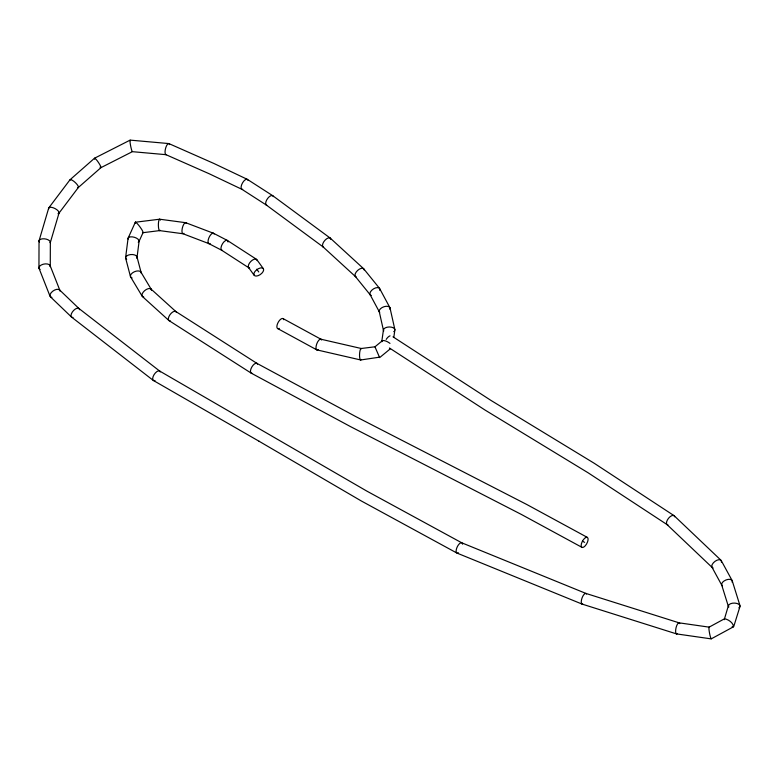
<?xml version="1.0" encoding="UTF-8"?>
<svg xmlns="http://www.w3.org/2000/svg" width="779" height="779" viewBox="0 0 779 779"><rect width="100%" height="100%" fill="white"/><g stroke="black" fill="none" stroke-linecap="round" stroke-linejoin="round"><path stroke-width="1.17" d="M38.95 267.849L39.028 241.091M50.275 266.262L50.343 242.269M125.614 257.567L128.058 238.393M137.026 257.469L139.11 241.188M381.778 341.475L383.443 329.906M393.823 337.2L394.865 330.023M728.394 605.653L724.227 619.714M676.659 633.921L711.198 638.877L733.506 626.783C733.536 622.976 728.199 619.188 724.46 618.808L709.085 627.163M39.067 240.74L48.668 208.178M50.304 242.61L59.068 212.901M733.769 626.443L739.992 606.481M128.145 238.072L135.293 222.327M139.013 241.5L143.063 232.59M48.853 207.789L69.974 179.803L94.522 158.225L130.122 140.123L168.761 143.56M58.883 213.29L78.338 187.505M78.26 187.573L100.919 167.67L132.372 151.671L166.034 154.68M382.022 340.998L374.991 346.791L361.174 348.505M390.406 348.749L379.646 357.61L375.04 347.025M733.506 626.783L732.143 626.706M135.449 222.219L159.598 219.211M159.656 230.603L142.917 232.697A5.122 0.828 55 0 0 141.651 229.357L141.223 228.714A7.313 1.188 55 0 0 135.565 222.288M360.755 359.966L379.402 357.201M159.676 219.211L185.606 222.687M159.578 230.613L183.007 233.749L208.976 243.652M679.025 622.83L709.124 627.144M320.831 339.186L361.349 348.515M316.917 349.898L360.58 359.947M585.935 593.432L679.142 622.849M582.195 604.124L676.542 633.902M185.723 222.706L213.378 233.223M586.061 593.481L461.82 542.836L366.812 491.091L159.51 370.96M582.069 604.076L456.942 553.061L361.242 500.936L259.037 441.235M168.887 143.589L213.962 163.502L247.342 179.365L272.786 195.733L330.218 238.101M165.917 154.651L209.259 173.785L241.85 189.278M213.514 233.281L227.234 240.38M208.84 243.603L221.772 250.293M256.885 363.345L355.954 416.677L526.838 504.529L587.337 537.393A5.657 2.483 -61.5 0 1 585.175 545.884A5.657 2.483 -61.5 0 1 581.387 543.82A5.657 2.483 -61.5 0 1 587.337 537.393M283.011 318.572L320.958 339.235M277.684 328.563L316.78 349.849M582.507 541.21L584.63 542.369M581.932 547.335L521.521 514.52L350.657 426.688L251.218 373.151L168.975 320.568M259.173 441.313L153.346 380.464L71.541 317.082L50.469 296.857M227.371 240.458L256.486 259.31M221.635 250.215L248.949 267.888M175.674 311.425L257.021 363.433M241.724 189.19L266.437 205.101M392.986 336.82L491.082 400.494L594.221 463.271L674.059 515.659M389.422 347.989L485.044 410.056L588.164 472.824L667.087 524.608M266.291 205.004L323.129 246.933M78.825 308.416L159.783 371.145M150.99 289.028L175.947 311.629M142.43 296.536L168.839 320.451M330.345 238.208L363.608 268.697M322.993 246.826L355.458 276.574M674.195 515.766L720.974 560.237M666.951 524.501L712.24 567.55M59.477 289.827L78.961 308.523M363.725 268.833L379.5 288.327M355.331 276.448L370.239 294.861M256.875 259.689L263.36 268.687A5.657 2.999 -35.8 0 1 257.927 275.747A5.657 2.999 -35.8 0 1 254.967 271.482A5.657 2.999 -35.8 0 1 263.36 268.687M256.739 269.183L258.755 271.968M248.559 267.509L254.149 275.26M140.902 272.066L151.233 289.311M130.658 276.993L142.197 296.254M721.305 560.685L732.163 580.608M711.909 567.093L721.773 585.195M379.704 288.649L389.899 307.637M370.035 294.55L379.354 311.902M50.158 265.697L59.915 290.45M39.067 268.414L50.031 296.244M732.231 580.793L739.962 605.556M721.705 585.01L728.423 606.568M137.007 256.914L141.126 272.601M125.633 258.131L130.434 276.457M390.026 307.997L394.846 329.459M379.227 311.532L383.472 330.462M279.301 328.368A5.657 2.483 -61.4 0 1 276.905 326.109A5.657 2.483 -61.4 0 1 280.245 319.614A5.657 2.483 -61.4 0 1 283.76 319.711M318.183 349.537A5.687 2.22 -69.4 0 1 316.683 344.055A5.687 2.22 -69.4 0 1 321.542 339.985M361.29 359.479A5.716 1.402 -87.3 0 1 359.538 354.776A5.716 1.402 -87.3 0 1 361.514 348.661M381.914 341.699A5.891 2.23 30.7 0 1 384.583 340.696A5.891 2.23 30.7 0 1 389.977 343.403M383.726 330.997A5.696 2.989 -2 0 1 389.198 326.966A5.696 2.989 -2 0 1 394.563 330.754M393.95 331.445A5.696 2.989 -2 0 1 393.755 331.611M379.714 312.379A5.677 3.097 -20.4 0 1 384.115 306.683A5.677 3.097 -20.4 0 1 389.889 309.244M371.271 295.494A5.667 3.028 -33.6 0 1 373.55 288.853A5.667 3.028 -33.6 0 1 379.743 290.333M356.305 277.003A5.667 2.912 -43.3 0 1 357.688 270.381A5.667 2.912 -43.3 0 1 364.105 269.933M323.616 247.167A5.657 2.765 -50.6 0 1 325.028 240.195A5.657 2.765 -50.6 0 1 330.851 239.445M266.759 205.218A5.657 2.658 -55.4 0 1 267.723 198.363A5.657 2.658 -55.4 0 1 273.341 196.639M242.668 189.404A5.667 2.503 -61 0 1 242.571 182.812A5.667 2.503 -61 0 1 248.014 180.348M166.424 154.632A5.696 1.967 -75.8 0 1 165.752 147.737A5.696 1.967 -75.8 0 1 169.579 144.621M132.449 151.535A5.833 0.594 78.8 0 1 130.492 145.128A5.833 0.594 78.8 0 1 130.482 140.717M94.648 159.237A5.687 0.867 56 0 1 96.177 159.491A5.687 0.867 56 0 1 100.335 165.645A5.687 0.867 56 0 1 100.043 167.203M69.876 180.377A5.677 1.597 43 0 1 75.427 182.666A5.677 1.597 43 0 1 77.501 187.661M48.746 208.84A5.706 2.298 27.1 0 1 55.134 208.616A5.706 2.298 27.1 0 1 57.997 213.767M39.349 241.987A5.677 2.814 8.5 0 1 44.247 238.802A5.677 2.814 8.5 0 1 50.236 242.785M40.089 269.495A5.696 3.067 -10.6 0 1 43.137 264.247A5.696 3.067 -10.6 0 1 50.207 266.652M51.881 297.393A5.706 3.048 -34 0 1 52.67 291.258A5.706 3.048 -34 0 1 59.993 291.054M72.009 317.355A5.657 2.795 -49.2 0 1 73.635 310.441A5.657 2.795 -49.2 0 1 79.507 309.721M73.012 317.442A5.657 2.795 -49.2 0 1 72.379 317.442M155.011 380.512A5.667 2.639 -56.2 0 1 154.018 374.738A5.667 2.639 -56.2 0 1 160.231 371.924M458.471 552.817A5.657 2.386 -64.6 0 1 456.163 550.5A5.657 2.386 -64.6 0 1 459.347 543.82A5.657 2.386 -64.6 0 1 462.59 544.19M582.78 604.115A5.657 2.181 -70.3 0 1 582.098 597.814A5.657 2.181 -70.3 0 1 586.568 594.046M677.302 633.707A5.667 1.889 -77.2 0 1 676.065 627.65A5.667 1.889 -77.2 0 1 679.785 623.619M711.393 638.41A5.891 0.643 79.4 0 1 709.513 633.045A5.891 0.643 79.4 0 1 709.396 627.592M728.803 607.094A5.765 2.989 0.5 0 1 734.938 603.102A5.765 2.989 0.5 0 1 738.891 607.834M722.454 585.935A5.667 3.087 -23 0 1 726.116 579.917A5.667 3.087 -23 0 1 732.163 582.234M713.136 567.998A5.687 2.999 -37.6 0 1 715.141 561.25A5.687 2.999 -37.6 0 1 721.403 562.165M667.944 524.89A5.667 2.746 -51.7 0 1 668.586 518.22A5.667 2.746 -51.7 0 1 674.663 516.779M386.209 339.391A5.657 2.61 -57 0 1 390.026 335.846M252.045 373.287A5.657 2.541 -59.6 0 1 251.909 366.88A5.657 2.541 -59.6 0 1 257.508 364.144M170.231 320.821A5.667 2.726 -52.7 0 1 169.89 314.852A5.667 2.726 -52.7 0 1 176.249 312.067M143.755 297.052A5.687 2.97 -39.5 0 1 144.563 290.713A5.687 2.97 -39.5 0 1 151.486 290.265M131.242 277.558A5.677 3.087 -22.8 0 1 134.27 271.813A5.677 3.087 -22.8 0 1 141.155 273.01M132.099 277.947A5.677 3.087 -22.8 0 1 131.437 277.675M126.675 259.465A5.696 3.009 -3.5 0 1 130.473 254.577A5.696 3.009 -3.5 0 1 136.724 258.219M128.165 239.085A5.687 2.639 16 0 1 134.611 237.352A5.687 2.639 16 0 1 138.243 242.279M135.468 223.232A5.122 0.828 55 0 1 135.497 222.19M142.791 232.629A7.313 1.188 55 0 1 142.46 232.463M160.046 230.253A5.687 1.256 -89.9 0 1 158.38 225.462A5.687 1.256 -89.9 0 1 159.831 219.288M160.065 219.542A5.687 1.256 -89.9 0 1 160.338 220.175M183.961 233.32A5.677 1.957 -75.9 0 1 182.305 228.159A5.677 1.957 -75.9 0 1 186.23 223.164M210.145 243.457A5.667 2.337 -65.9 0 1 208.928 237.741A5.667 2.337 -65.9 0 1 214.128 234.021M222.424 250.41A5.657 2.522 -60.4 0 1 222.784 243.321A5.657 2.522 -60.4 0 1 228.043 241.967M249.669 268.142A5.696 2.873 -46.4 0 1 250.819 261.442A5.696 2.873 -46.4 0 1 257.148 260.634"/></g></svg>
